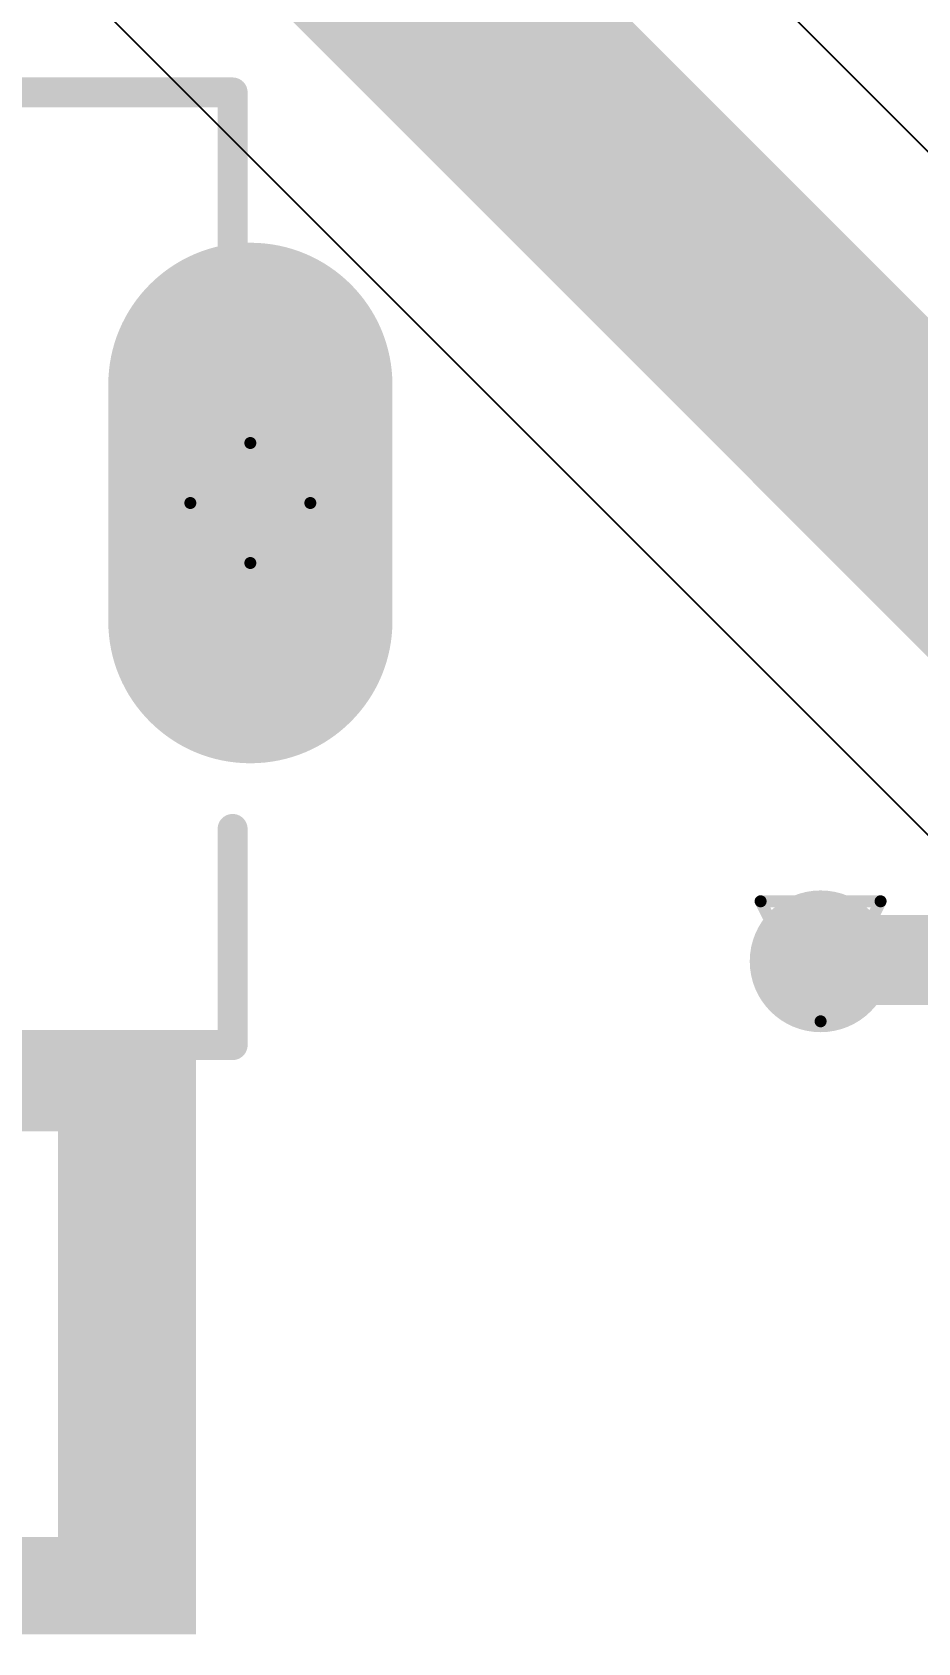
# Model space of a CAD drawing. Header units: inches. Extents: x 0 to 5359, y 0 to 5098.
# Drawn here: x 31.9 to 35.65, y 41.44 to 48.25 of the extents above; entities that cross this region are included whole.
import ezdxf

# ---------------------------------------------------------------- set-up
doc = ezdxf.new("R2010")
doc.units = ezdxf.units.IN
for name, color, linetype in [('Bottom Layer', 5, 'Continuous'), ('Bottom Overlay', 54, 'Continuous'), ('Bottom Solder', 6, 'Continuous'), ('Drill Drawing', 1, 'Continuous'), ('Layer 1', 16, 'Continuous'), ('Layer 2', 76, 'Continuous'), ('Multi-Layer', 9, 'Continuous'), ('Top Layer', 1, 'Continuous'), ('Top Solder', 216, 'Continuous'), ('Via Holes', 16, 'Continuous')]:
    doc.layers.add(name, color=color, linetype=linetype)
doc.styles.add('Arial Black_Bold', font='', dxfattribs={"height": 0.2})
doc.styles.get('Arial Black_Bold').set_extended_font_data('Arial Black', bold=True)

# ---------------------------------------------------------------- blocks, each defined once
blk = doc.blocks.new('U_D_M5DD_Y_3_B_204')
at = {"layer": 'Bottom Layer'}
h = blk.add_hatch(color=5, dxfattribs=at)
edge = h.paths.add_edge_path()
edge.add_arc((-3.575075399999999, -1.05497376), 0.499999, 180, 360)
edge.add_line((-3.075076399999999, -1.05497376), (-3.075076399999999, -0.05497576000000004))
edge.add_arc((-3.575075399999999, -0.05497575999999999), 0.499999, 0, 180)
edge.add_line((-4.075074399999999, -0.05497575999999993), (-4.075074399999999, -1.05497376))
at = {"layer": 'Bottom Solder'}
h = blk.add_hatch(color=6, dxfattribs=at)
edge = h.paths.add_edge_path()
edge.add_arc((-3.575075399999999, -1.05497376), 0.601599, 180, 360)
edge.add_line((-2.973476399999999, -1.05497376), (-2.973476399999999, -0.05497576000000004))
edge.add_arc((-3.575075399999999, -0.05497575999999999), 0.601599, 0, 180)
edge.add_line((-4.1766744, -0.05497575999999992), (-4.1766744, -1.05497376))
at = {"layer": 'Layer 1'}
h = blk.add_hatch(color=16, dxfattribs=at)
edge = h.paths.add_edge_path()
edge.add_arc((-3.575075399999999, -1.05497376), 0.499999, 180, 360)
edge.add_line((-3.075076399999999, -1.05497376), (-3.075076399999999, -0.05497576000000004))
edge.add_arc((-3.575075399999999, -0.05497575999999999), 0.499999, 0, 180)
edge.add_line((-4.075074399999999, -0.05497575999999993), (-4.075074399999999, -1.05497376))
at = {"layer": 'Layer 2'}
h = blk.add_hatch(color=76, dxfattribs=at)
edge = h.paths.add_edge_path()
edge.add_arc((-3.575075399999999, -1.05497376), 0.499999, 180, 360)
edge.add_line((-3.075076399999999, -1.05497376), (-3.075076399999999, -0.05497576000000004))
edge.add_arc((-3.575075399999999, -0.05497575999999999), 0.499999, 0, 180)
edge.add_line((-4.075074399999999, -0.05497575999999993), (-4.075074399999999, -1.05497376))
at = {"layer": 'Multi-Layer'}
h = blk.add_hatch(color=9, dxfattribs=at)
edge = h.paths.add_edge_path()
edge.add_arc((-3.575075399999999, -1.05497376), 0.499999, 180, 360)
edge.add_line((-3.075076399999999, -1.05497376), (-3.075076399999999, -0.05497576000000004))
edge.add_arc((-3.575075399999999, -0.05497575999999999), 0.499999, 0, 180)
edge.add_line((-4.075074399999999, -0.05497575999999993), (-4.075074399999999, -1.05497376))
at = {"layer": 'Top Layer'}
h = blk.add_hatch(color=1, dxfattribs=at)
edge = h.paths.add_edge_path()
edge.add_arc((-3.575075399999999, -1.05497376), 0.499999, 180, 360)
edge.add_line((-3.075076399999999, -1.05497376), (-3.075076399999999, -0.05497576000000004))
edge.add_arc((-3.575075399999999, -0.05497575999999999), 0.499999, 0, 180)
edge.add_line((-4.075074399999999, -0.05497575999999993), (-4.075074399999999, -1.05497376))
at = {"layer": 'Top Solder'}
h = blk.add_hatch(color=216, dxfattribs=at)
edge = h.paths.add_edge_path()
edge.add_arc((-3.575075399999999, -1.05497376), 0.601599, 180, 360)
edge.add_line((-2.973476399999999, -1.05497376), (-2.973476399999999, -0.05497576000000004))
edge.add_arc((-3.575075399999999, -0.05497575999999999), 0.601599, 0, 180)
edge.add_line((-4.1766744, -0.05497575999999992), (-4.1766744, -1.05497376))
at = {"layer": 'Bottom Overlay'}
for points in [[(3.556, 1.7394047, 0.127, 0.127, 0), (-3.499993, 1.73940216, 0.127, 0.127, 0)], [(-3.499993, 1.73940216, 0.127, 0.127, 0), (-3.499993, 0.8246745000000001, 0.127, 0.127, 0)], [(-3.499993, -1.6298799, 0.127, 0.127, 0), (-3.499993, -2.2925913, 0.127, 0.127, 0)], [(3.49999554, -2.2925913, 0.127, 0.127, 0), (-3.499993, -2.2925913, 0.127, 0.127, 0)]]:
    blk.add_lwpolyline(points, format="xyseb", dxfattribs=at)
for points in [[(-3.531743, 1.73940216, 0.0635, 0.0635, 1), (-3.468243, 1.73940216, 0.0635, 0.0635, 1)], [(-3.531743, 1.73940216, 0.0635, 0.0635, 1), (-3.468243, 1.73940216, 0.0635, 0.0635, 1)], [(-3.531743, 0.8246745000000001, 0.0635, 0.0635, 1), (-3.468243, 0.8246745000000001, 0.0635, 0.0635, 1)], [(-3.531743, -1.6298799, 0.0635, 0.0635, 1), (-3.468243, -1.6298799, 0.0635, 0.0635, 1)], [(-3.531743, -2.2925913, 0.0635, 0.0635, 1), (-3.468243, -2.2925913, 0.0635, 0.0635, 1)], [(-3.531743, -2.2925913, 0.0635, 0.0635, 1), (-3.468243, -2.2925913, 0.0635, 0.0635, 1)]]:
    blk.add_lwpolyline(points, format="xyseb", close=True, dxfattribs=at)

msp = doc.modelspace()

# ---------------------------------------------------------------- hatches: boundary and pattern name
at = {"layer": 'Bottom Layer'}
h = msp.add_hatch(color=5, dxfattribs=at)
edge = h.paths.add_edge_path()
edge.add_arc((35.2378772, 44.31964466), 0.2999994, 0, 360)
at = {"layer": 'Layer 1'}
h = msp.add_hatch(color=16, dxfattribs=at)
edge = h.paths.add_edge_path()
edge.add_arc((35.2378772, 44.31964466), 0.2999994, 0, 360)
at = {"layer": 'Layer 2'}
h = msp.add_hatch(color=76, dxfattribs=at)
edge = h.paths.add_edge_path()
edge.add_arc((35.2378772, 44.31964466), 0.2999994, 0, 360)
at = {"layer": 'Top Layer'}
h = msp.add_hatch(color=1, dxfattribs=at)
edge = h.paths.add_edge_path()
edge.add_arc((35.2378772, 44.31964466), 0.2999994, 0, 360)
at = {"layer": 'Via Holes'}
h = msp.add_hatch(color=7, dxfattribs=at)
edge = h.paths.add_edge_path()
edge.add_arc((35.2378772, 44.31964466), 0.1499997, 0, 360)

# ---------------------------------------------------------------- linework, layer by layer
at = {"layer": 'Drill Drawing'}
for points in [[(32.56939892, 46.25944266, 0.0508, 0.0508, 0), (32.82339892, 46.51344266, 0.0508, 0.0508, 0)], [(32.82339892, 46.51344266, 0.0508, 0.0508, 0), (33.07739892, 46.25944266, 0.0508, 0.0508, 0)], [(32.56939892, 46.25944266, 0.0508, 0.0508, 0), (32.82339892, 46.00544266, 0.0508, 0.0508, 0)], [(32.82339892, 46.00544266, 0.0508, 0.0508, 0), (33.07739892, 46.25944266, 0.0508, 0.0508, 0)], [(34.9838772, 44.57364466, 0.0508, 0.0508, 0), (35.4918772, 44.57364466, 0.0508, 0.0508, 0)], [(34.9838772, 44.57364466, 0.0508, 0.0508, 0), (35.2378772, 44.06564466, 0.0508, 0.0508, 0)], [(35.2378772, 44.06564466, 0.0508, 0.0508, 0), (35.4918772, 44.57364466, 0.0508, 0.0508, 0)]]:
    msp.add_lwpolyline(points, format="xyseb", dxfattribs=at)
for points in [[(32.81069891999999, 46.51344266, 0.0254, 0.0254, 1), (32.83609892, 46.51344266, 0.0254, 0.0254, 1)], [(32.81069891999999, 46.51344266, 0.0254, 0.0254, 1), (32.83609892, 46.51344266, 0.0254, 0.0254, 1)], [(32.55669892, 46.25944266, 0.0254, 0.0254, 1), (32.58209892, 46.25944266, 0.0254, 0.0254, 1)], [(32.55669892, 46.25944266, 0.0254, 0.0254, 1), (32.58209892, 46.25944266, 0.0254, 0.0254, 1)], [(33.06469892, 46.25944266, 0.0254, 0.0254, 1), (33.09009892, 46.25944266, 0.0254, 0.0254, 1)], [(33.06469892, 46.25944266, 0.0254, 0.0254, 1), (33.09009892, 46.25944266, 0.0254, 0.0254, 1)], [(32.81069891999999, 46.00544266, 0.0254, 0.0254, 1), (32.83609892, 46.00544266, 0.0254, 0.0254, 1)], [(32.81069891999999, 46.00544266, 0.0254, 0.0254, 1), (32.83609892, 46.00544266, 0.0254, 0.0254, 1)], [(34.9711772, 44.57364466, 0.0254, 0.0254, 1), (34.9965772, 44.57364466, 0.0254, 0.0254, 1)], [(34.9711772, 44.57364466, 0.0254, 0.0254, 1), (34.9965772, 44.57364466, 0.0254, 0.0254, 1)], [(35.4791772, 44.57364466, 0.0254, 0.0254, 1), (35.5045772, 44.57364466, 0.0254, 0.0254, 1)], [(35.4791772, 44.57364466, 0.0254, 0.0254, 1), (35.5045772, 44.57364466, 0.0254, 0.0254, 1)], [(35.2251772, 44.06564466, 0.0254, 0.0254, 1), (35.2505772, 44.06564466, 0.0254, 0.0254, 1)], [(35.2251772, 44.06564466, 0.0254, 0.0254, 1), (35.2505772, 44.06564466, 0.0254, 0.0254, 1)]]:
    msp.add_lwpolyline(points, format="xyseb", close=True, dxfattribs=at)
at = {"layer": 'Layer 2'}
for p, q in [((37.90196636, 45.53703364), (34.07823512, 49.36076488)), ((31.77539999999999, 48.77102259999999), (36.98493999999999, 43.5614826))]:
    msp.add_line(p, q, dxfattribs=at)
msp.add_lwpolyline([(33.00664722, 49.01175872, 1.016, 1.016, 0), (37.4988074, 44.51959854, 1.016, 1.016, 0)], format="xyseb", dxfattribs=at)
at = {"layer": 'Top Layer'}
msp.add_lwpolyline([(35.2378772, 44.32525044, 0.3809999999999999, 0.3809999999999999, 0), (36.2792772, 44.32525044, 0.3809999999999999, 0.3809999999999999, 0)], format="xyseb", dxfattribs=at)
msp.add_lwpolyline([(35.14262719999999, 44.32525044, 0.1905, 0.1905, 1), (35.3331272, 44.32525044, 0.1905, 0.1905, 1)], format="xyseb", close=True, dxfattribs=at)

# ---------------------------------------------------------------- block references
at = {"rotation": 180}
msp.add_blockref('U_D_M5DD_Y_3_B_204', (29.24839972, 45.70444249999999), dxfattribs=at)

# ---------------------------------------------------------------- texts
at = {"layer": 'Bottom Overlay', "style": 'Arial Black_Bold', "text_generation_flag": 2}
msp.add_text('DEBUG', height=2.54, rotation=360, dxfattribs=at).set_placement((32.86502952, 41.47128612))

doc.saveas('drawing.dxf')
